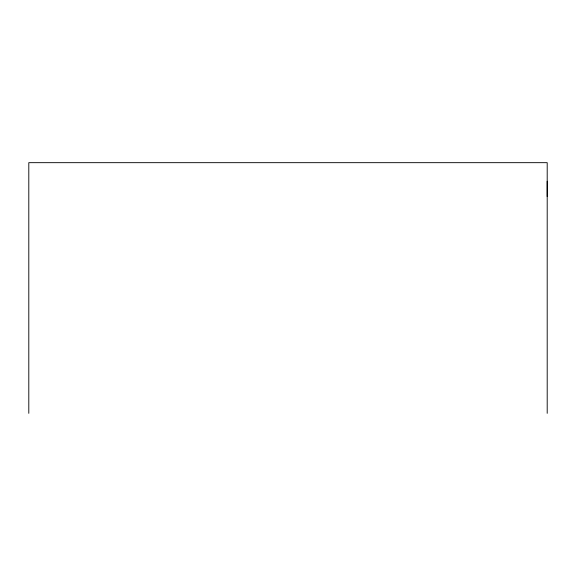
<?xml version="1.0" encoding="UTF-8"?>
<svg xmlns="http://www.w3.org/2000/svg" width="576" height="576" viewBox="0 0 576 576"><rect width="100%" height="100%" fill="white"/><g stroke="black" fill="none" stroke-linecap="round" stroke-linejoin="round"><path stroke-width="0.86" d="M547.2 196.567L547.2 181.246M547.2 413.33L547.2 162.67L28.8 162.67L28.8 413.33"/></g></svg>
